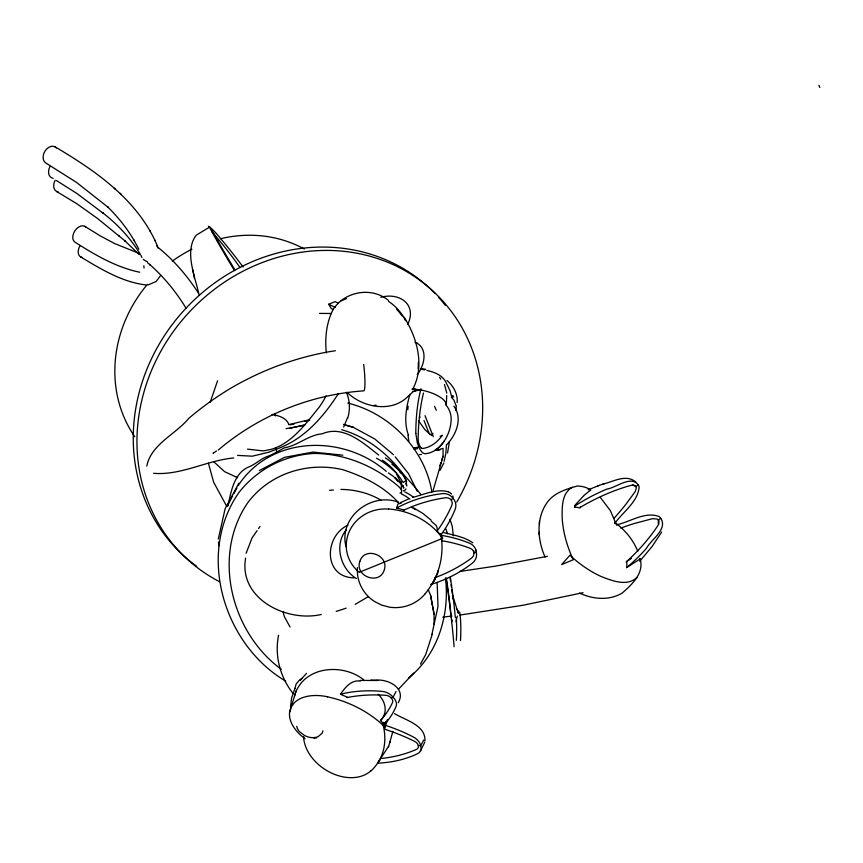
<?xml version="1.0" encoding="UTF-8"?>
<svg xmlns="http://www.w3.org/2000/svg" width="863" height="863" viewBox="0 0 863 863"><rect width="100%" height="100%" fill="white"/><g stroke="black" fill="none" stroke-linecap="round" stroke-linejoin="round"><path stroke-width="1.29" d="M434.057 624.143L434.067 614.132L432.287 604.38M658.318 523.744L658.361 519.958A4.703 3.894 -13.8 0 0 657.336 519.116L652.719 518.62L633.755 523.658A200.173 165.879 -13.8 0 0 620.831 528.113M545.103 557.12C537.584 540.357 535.945 519.062 546.57 503.323C553.42 492.935 565.945 489.235 577.282 486.031C581.953 486.096 586.646 487.282 590.562 489.86M539.213 534.823L539.278 532.072M539.418 524.607L539.483 521.274M453.302 535.772L452.277 526.344L449.936 519.289M446.7 395.524L446.322 405.265A20.475 11.37 2.2 0 0 441.996 398.479A40.011 22.211 2.2 0 0 412.072 389.03M290.507 706.937L291.597 697.962L294.973 688.415M418.167 368.965L418.382 362.266M580.216 506.948L580.141 507.929L574.79 506.937L574.834 505.362L584.294 495.179L590.756 489.979M457.131 402.59C458.026 394.154 453.377 385.783 446.991 380.529M407.8 409.806L408.145 406.246M424.92 741.134C426.074 725.157 405.33 720.195 394.531 713.647M245.61 558.124C238.458 598.76 286.57 622.503 321.284 614.488M392.881 731.349L388.555 746.873M449.483 441.435L447.541 452.989M455.912 410.561L456.257 406.236M446.451 444.682L445.804 453.496L444.121 461.306M278.587 635.222C274.358 655.6 280.151 677.595 293.301 693.679M146.796 466.117C151.025 444.229 175.782 434.262 188.835 418.307C201.866 407.217 215.793 397.228 230.443 388.404C262.686 369.483 298.415 356.311 335.416 350.723M228.015 505.858C230.863 492.352 233.819 473.949 247.8 467.358C255.664 464.542 261.284 458.005 269.385 455.75A35.815 10.432 -30 0 0 276.818 451.953A35.858 10.453 -30 0 0 284.229 447.875C297.929 445.632 308.328 434.963 322.266 433.798C343.42 424.661 363.194 443.053 378.728 455.06M431.932 634.283L437.994 606.527L437.131 582.363M218.296 539.041L225.103 508.803L238.846 483.172M424.639 742.428L420.432 751.08M213.388 452.536L213.161 453.388L216.473 450.971M409.968 394.294C406.106 407.498 403.539 422.126 408.523 435.351M443.107 456.3L433.14 490.432M294.855 688.555L296.225 683.82L299.817 679.742L302.039 678.491M432.244 634.251L425.729 654.467L420.486 664.111M305.027 738.685A39.364 24.617 21.6 0 1 289.612 712.169L291.144 707.142L294.294 702.806A40.432 25.275 21.6 0 1 327.487 696.786M294.466 696.204C302.374 666.441 341.931 662.439 363.657 679.753M289.612 712.169L296.16 690.659M387.39 719.613L385.06 727.272A77.756 48.619 21.6 0 0 327.487 696.819M388.501 746.366L377.552 763.172L379.796 760.13M441.705 460.303L443.053 455.912L443.053 448.307M389.817 742.741L390.303 741.241M407.757 324.294C417.314 304.499 399.44 292.061 380.853 297.314M210.151 402.363L217.584 380.756M322.956 730.832L322.126 733.237L318.048 736.689A14.229 10.28 24.2 0 1 308.307 737.024L304.952 735.772L299.439 731.641A13.01 9.407 24.2 0 1 296.71 726.344M439.774 465.826L440.907 462.644M246.128 553.248L252.082 537.897L257.109 530.648M343.625 427.088L347.455 417.854M443.873 462.913L440.076 470.292M574.607 507.358L575.362 505.664A178.015 131.176 -50.6 0 1 606.937 489.073C616.074 487.854 630.734 474.974 638.264 484.877A9.202 6.785 -50.6 0 1 639.127 487.11C637.919 502.05 622.687 512.072 614.618 523.636M452.697 396.549L451.802 397.821L453.97 400.141L456.02 405.61M398.231 702.806C406.851 688.016 387.347 678.286 374.79 680.303M409.806 394.898L412.978 391.737L415.459 390.723M396.063 691.5L393.064 697.175L391.263 698.005A6.063 4.196 27.8 0 0 385.783 695.319A149.019 103.053 27.8 0 0 347.088 697.552M639.71 559.634L640.087 558.944L626.862 567.455L626.829 561.392L631.425 558.415M227.088 506.301L232.622 495.998M233.841 493.701L236.915 487.983M238.145 485.686C270.809 435.394 343.129 434.013 386.279 471.371M423.722 740.033L420.669 745.718A11.715 8.047 28.3 0 1 417.649 753.647A129.579 89.029 28.3 0 1 377.465 763.194M385.599 721.953L383.992 724.909A129.579 89.029 28.3 0 1 413.301 736.948A11.715 8.047 28.3 0 1 420.669 745.718L418.296 745.524A6.063 4.164 28.3 0 0 414.423 741.263A149.019 102.384 28.3 0 0 385.988 729.688M385.427 722.428L383.819 724.316M412.848 388.997C424.855 366.268 417.368 337.908 404.175 317.304M661.662 532.018L652.191 546.376L639.699 561.295M432.104 584.046L437.617 573.539L438.177 570.648M579.483 593.064C592.838 599.332 609.041 600.875 622.158 593.118C631.964 584.424 644.726 573.01 639.947 558.393M435.114 579.116L433.399 581.942M386.02 721.49L384.024 724.909L383.258 722.342L382.244 722.504L380.432 720.594C388.339 712.741 385.556 701.101 378.134 694.327M243.096 267.023A130.205 26.073 53.8 0 0 217.39 234.725A23.172 4.639 53.8 0 0 210.41 227.627L208.522 226.214L209.234 227.357L196.235 235.178C183.722 251.521 195.664 277.649 199.159 295.459M386.753 721.684L384.52 725.071L385.416 726.096L384.402 726.247L385.081 729.397M160.194 276.095L156.16 281.478L148.005 284.984M417.293 374.564C424.628 365.524 428.598 347.573 414.941 342.233M258.544 528.577L259.979 526.506M451.381 397.304L452.816 395.567L453.658 397.012M300.011 680.508L306.57 673.323M413.701 673.097L398.577 689.127M346.214 529.914C333.798 544.758 340.507 569.224 356.548 578.62M432.374 434.272L431.338 435.459L433.01 433.442M237.303 477.012L237.616 477.671M446.721 444.682C456.171 435.038 463.021 418.113 453.873 406.16M408.814 677.811C437.994 654.111 449.914 614.553 445.448 577.994M408.814 395.524C392.773 413.194 363.075 408.005 347.228 392.46M637.228 577.164C627.379 587.013 612.158 580.788 601.101 576.473C589.58 571.263 579.17 563.819 569.958 555.222L561.63 564.596L573.237 559.774C567.218 546.635 563.054 532.514 562.18 518.048C562.018 507.304 561.608 493.151 572.417 487.217M388.436 300.4C371.5 286.343 344.369 291.381 332.935 309.839C326.279 323.064 324.79 338.339 326.354 352.913M218.253 450.055C258.738 415.481 310.475 394.531 363.571 390.874A21.618 2.643 84.3 0 0 363.668 364.488M451.079 499.806L453.032 498.35L452.881 496.009M638.264 484.877L635.923 486.603A4.822 3.56 -50.6 0 1 636.268 488.21L635.19 491.608L626.16 503.927A197.767 145.728 -50.6 0 1 614.143 518.178M385.405 457.94A35.038 15.135 54.7 0 1 406.279 480.346L403.161 482.546A35.038 15.135 54.7 0 0 382.298 460.141M626.516 567.757A179.428 148.695 -13.8 0 0 646.614 548.102C651.155 539.461 667.962 529.321 660.778 518.35L658.361 519.958A4.768 3.948 -13.8 0 1 658.987 521.058L658.739 524.197L655.707 528.825A201.618 167.077 -13.8 0 1 626.128 562.007M437.617 450.292L442.201 448.48M348.026 525.114C323.949 536.106 323.075 577.552 354.305 577.854M355.232 604.337L368.523 596.516M259.31 470.583L284.574 457.325L313.053 452.072L342.816 455.189M400.227 502.773L408.307 499.105M588.145 489.817L599.3 485.373M333.366 309.601L331.187 308.523L328.695 304.261L335.135 301.629L338.425 303.226M440.95 534.844L440.723 533.528L439.666 533.96L437.131 531.058L437.153 527.8L436.117 525.405L431.306 521.263M359.44 572.245L442.665 538.318A74.65 70.011 -8.6 0 0 388.577 508.965M341.133 300.788L346.538 298.598M616.969 524.769C630.26 521.77 645.157 511.23 658.911 516.495A9.04 7.497 -13.8 0 1 660.778 518.35M602.87 484.132C613.269 481.77 625.988 473.679 635.783 481.996M597.919 485.88L604.132 483.679M412.449 497.498C423.862 494.585 436.635 488.339 448.469 491.867M336.214 611.425L346.149 608.167M413.032 391.532L419.645 389.914M288.727 424.65L308.717 419.882M290.141 424.898L294.067 423.96M304.542 421.468L309.774 420.216M289.795 428.382L305.114 424.725M583.064 592.698L522.493 605.341L459.85 615.082M547.401 556.301L495.729 566.096L459.925 571.425M286.074 428.674L304.52 425.308M373.808 405.491L376.074 405.114M413.528 447.897L418.08 447.142L417.433 448.674L414.013 449.235M233.744 457.962C206.548 460.443 181.003 475.642 153.592 473.302M314.024 738.232L316.656 737.833M442.762 617.153L451.964 616.042M419.558 454.628L421.403 454.434M329.612 490.303L333.42 489.968M360.259 680.4L378.059 680.508M440.087 449.839L435.729 450.119A40.011 36.57 86.3 0 0 451.112 421.036A20.475 18.716 86.3 0 0 446.074 405.114M319.483 313.409L331.489 313.485M340.95 489.418C354.963 489.591 368.846 493 380.961 500.162M360.324 681.08C351.23 679.569 344.995 687.692 340.443 694.262L347.8 697.412M145.75 284.909C122.115 282.072 100.852 269.062 80.755 256.98M457.627 612.374L459.709 612.493A35.038 5.717 -86.6 0 1 460.508 640.583M370.971 680.066L374.553 680.292M237.616 455.405L252.309 456.182L268.037 452.406A35.254 9.59 -23 0 0 275.815 449.45A35.254 9.59 -23 0 0 283.571 446.247C306.484 436.031 323.808 415.988 337.239 395.373A254.52 69.256 -23 0 0 338.264 393.442M139.677 272.212C116.3 267.411 95.157 254.995 75.21 242.298A9.32 6.16 -57.2 0 1 75.221 230.356A9.32 6.16 -57.2 0 1 86.009 227.336M401.122 503.205L397.972 503.916L396.57 508.07L404.175 510.011M247.508 449.148L263.452 450.918L271.834 449.181A18.134 4.941 -23 0 0 275.664 447.8A18.134 4.941 -23 0 0 279.472 446.16C296.214 437.53 307.735 421.252 319.364 406.969A296.095 80.572 -23 0 0 326.074 395.804M420.669 368.512L425.772 369.342M459.386 612.439L456.398 608.566M443.55 532.59C453.431 535.082 464.348 536.786 472.805 542.784M398.447 502.255C371.263 491.791 338.372 517.304 345.998 546.592M271.985 414.488C278.522 415.675 286.084 417.498 288.868 424.337M422.104 369.364L424.51 369.925M426.915 370.486C434.013 371.953 442.061 375.027 445.675 381.726A12.47 3.042 53.5 0 0 447.487 385.329L450.173 391.079L451.716 396.904M347.8 403.075C389.537 413.226 425.092 449.267 431.899 492.083M343.474 424.369L353.452 427.25M346.192 425.362L353.582 427.498L374.758 438.965L393.517 454.736M341.716 429.72C367.746 437.11 389.979 455.308 405.405 477.261M138.123 252.978L114.542 243.528L100.011 235.739L84.757 226.3M416.818 343.075L417.39 343.312M237.314 477.573L224.574 471.651L213.916 461.856M328.695 304.261L335.286 307.433M413.604 507.908L422.848 513.42L431.187 520.206M55.016 146.807C96.473 171.284 139.288 201.057 157.961 247.347C173.884 260.205 187.347 275.977 198.468 293.107M56.58 191.478L76.634 203.592L97.627 218.555L125.556 241.36L124.736 240.658L139.202 254.617M632.752 484.79L635.923 486.603A4.844 3.571 -50.6 0 0 635.211 485.718L632.396 485.038L627.196 486.43A200.205 147.519 -50.6 0 0 580.562 507.174M448.933 492.093L450.497 493.107M411.824 507.53L413.701 508.62M56.451 180.54L76.721 193.366L103.301 213.323L102.341 212.546C117.454 224.132 130.734 238.22 140.496 254.628M388.469 301.295C395.632 306.106 401.813 312.859 405.545 320.669M414.639 509.17L415.437 509.709M388.393 472.881L393.679 476.624L398.059 481.608M285.718 681.166C223.485 644.391 196.149 553.69 238.932 492.503C257.034 469.418 284.089 455.351 313.345 453.463C345.038 453.355 374.93 466.214 398.814 486.656L401.435 489.645M281.327 669.3C231.133 632.719 211.467 555.341 247.886 502.568C269.688 473.399 308.188 461.295 343.194 469.806C363.69 476.559 383.873 486.441 398.512 502.654M421.284 448.016L422.514 448.512A191.467 68.544 75.5 0 0 442.309 435.308M614.639 522.352C624.78 529.655 633.205 539.677 637.789 551.371M396.527 308.976L402.266 315.955M209.882 227.206L209.785 227.12A23.355 0.885 57.6 0 0 210.583 229.224A129.838 4.908 57.6 0 0 234.499 270.669M147.476 262.665L150.464 265.114L149.633 264.402C164.002 277.077 176.279 292.072 186.203 308.447M114.261 188.263L115.146 189.019M118.501 235.491L119.418 236.268M120.237 193.334L120.917 193.927M450.95 493.474L451.532 494.014M395.254 477.444L401.241 484.262M212.082 231.985L215.577 235.998A86.861 17.389 53.8 0 1 239.925 267.444M600.292 497.347L610.346 510.648L616.592 525.06M395.189 456.84L408.566 473.711L417.163 491.133M440.669 535.287L442.568 537.757L441.5 538.188L441.78 540.734M439.547 377.293L440.864 379.202M138.77 249.191C131.036 233.388 120.237 219.202 107.681 206.915L108.36 207.498L76.462 182.363L46.009 163.107A9.31 6.721 -60.7 0 1 45.254 150.712A9.31 6.721 -60.7 0 1 56.386 147.918M211.004 228.792L214.898 235.459A86.559 3.269 57.6 0 0 234.973 269.914M418.533 420.723L424.779 429.494L428.706 433.075A11.942 9.342 33.4 0 0 431.586 434.952M156.753 245.718L158.08 248.015M290.054 626.98L284.315 616.581L283.021 611.511M226.645 506.193L213.679 482.244L208.393 463.204M154.79 239.957L155.405 241.111M149.838 230.561L150.27 231.37M133.797 239.741L134.218 240.55M396.419 473.787L403.808 488.167L403.15 485.589M399.256 470.615L400.432 472.978M405.739 483.604L406.915 485.966M818.868 85.286L819.85 87.454M428.231 589.558L430.615 595.438L434.067 614.132M274.38 413.604L275.308 415.912M276.818 451.953L275.664 447.8M425.017 415.664L433.323 436.678M423.992 420.464L429.375 434.057M445.955 529.095L447.487 533.69M452.536 595.071L458.35 613.453M444.477 384.564L446.786 393.086M406.279 480.346L406.635 481.888M404.704 475.977L405.534 479.72M406.085 482.223L406.646 484.715M192.783 269.655L194.455 278.555M430.615 595.438L432.244 604.337M408.825 441.317L407.994 435.276M143.808 265.793L144.078 268.026M476.149 550.13L476.365 552.439A11.197 10.777 -5.3 0 1 472.406 563.108A123.83 119.094 -5.3 0 1 430.691 584.488M473.711 550.465L473.927 552.773L476.365 552.439A11.197 10.777 -5.3 0 0 469.623 543.237A123.83 119.094 -5.3 0 0 440.443 535.243M419.86 416.71L419.936 417.53M218.501 541.878L218.781 545.729M401.263 481.597L401.543 494.046A107.864 30.561 63.8 0 1 409.979 499.192M415.826 433.463L417.271 442.719A11.899 4.261 75.5 0 0 418.911 446.948A11.909 4.261 75.5 0 0 420.788 450.626L422.859 452.999L424.844 453.755A166.732 59.687 75.5 0 0 444.251 440.961M446.322 577.897A107.864 17.282 80.8 0 1 451.144 617.282M450.119 578.07A127.487 14.725 82.6 0 1 450.508 580.67M451.079 584.575A127.487 14.725 82.6 0 1 451.446 587.185M451.824 589.807A127.487 14.725 82.6 0 1 452.363 593.755M452.719 596.387A127.487 14.725 82.6 0 1 453.064 599.019M450.281 576.905A110.798 17.724 80.7 0 1 455.286 617.358M446.182 579.181A125.232 14.412 82.7 0 1 454.1 646.721M456.225 617.746A35.038 5.717 -86.6 0 1 456.344 640.346M456.074 621.91A20.572 3.355 -86.6 0 1 457.314 616.139M451.91 621.662A20.572 3.355 -86.6 0 1 452.201 620.022M391.942 464.229A127.487 35.103 60.6 0 1 420.971 494.564M404.715 491.878A110.798 31.295 63.8 0 1 413.366 497.196M376.505 458.253A125.232 34.563 60.5 0 1 395.804 472.59M406.009 488.954A20.572 8.889 54.7 0 1 403.107 490.831M400.885 492.805A20.572 8.889 54.7 0 1 399.99 493.032M440.691 533.625A74.304 73.258 8.6 0 1 425.243 593.647M425.276 593.668A38.641 38.091 8.6 0 1 389.256 607.131L381.489 605.049L374.359 601.403A37.616 37.087 8.6 0 1 357.411 567.574M359.342 572.363A38.231 35.858 -8.6 0 1 349.461 531.079A38.231 35.858 -8.6 0 1 388.555 509.094M434.79 577.725A142.406 136.958 -5.3 0 0 471.694 557.973A5.793 5.566 -5.3 0 0 470.346 548.372A142.406 136.958 -5.3 0 0 441.964 540.756M396.473 508.113A123.83 119.008 -3.6 0 1 442.385 493.636A11.197 10.766 -3.6 0 1 453.043 498.339A11.197 10.766 -3.6 0 1 455.125 509.45A123.83 119.008 -3.6 0 1 440.68 535.233M403.42 510.357A142.406 136.861 -3.6 0 1 445.675 497.724A5.793 5.566 -3.6 0 1 451.834 505.362A142.406 136.861 -3.6 0 1 437.66 530.324M346.408 392.277A40.669 38.986 -5.2 0 1 347.638 418.339M418.296 745.524A6.063 4.164 28.3 0 1 416.527 749.332A149.019 102.384 28.3 0 1 381.975 758.404M391.263 698.005A6.063 4.196 27.8 0 1 392.449 702.687A149.019 103.053 27.8 0 1 380.529 720.486M382.676 723.172A78.123 56.699 32.9 0 1 370.95 770.918M370.831 770.821A40 29.04 32.9 0 1 329.72 772.18A40 29.04 32.9 0 1 303.582 736.419M341.079 694.089A129.579 89.612 27.8 0 1 382.223 691.382A11.715 8.101 27.8 0 1 393.064 697.175A11.715 8.101 27.8 0 1 396.009 706.624A129.579 89.612 27.8 0 1 384.078 724.844M53.204 178.296A9.31 6.721 -60.7 0 1 49.989 166.483M58.263 192.018A9.266 6.688 -60.7 0 1 55.189 180.184M82.341 257.476A9.277 6.268 -57.9 0 1 79.914 245.998M147.4 261.629A9.32 8.199 3.5 0 1 143.323 259.299M141.92 257.519A9.32 8.199 3.5 0 1 141.09 255.502M219.375 581.619A181.856 165.049 -47.7 0 1 162.611 348.123A181.856 165.049 -47.7 0 1 400.637 268.307A181.856 165.049 -47.7 0 1 456.764 502.018M134.822 436.786A129.321 117.368 -47.7 0 1 147.454 284.305M172.363 261.101A129.321 117.368 -47.7 0 1 191.877 249.202M220.421 238.749A129.321 117.368 -47.7 0 1 304.272 248.997M438.415 297.142A181.705 164.909 -47.7 0 1 445.362 305.383M196.635 566.29A181.705 164.909 -47.7 0 1 181.154 313.571A181.705 164.909 -47.7 0 1 434.704 293.193M438.21 449.04A40.011 39.288 -66.6 0 1 435.384 449.483M412.234 389.709A40.011 23.01 -15.9 0 1 414.833 388.544M415.793 433.431A166.483 59.601 75.5 0 1 421.004 388.706M442.331 435.362A11.942 9.342 33.4 0 1 440.098 436.182M434.531 406.29A25.782 9.234 75.5 0 1 435.394 408.361A25.771 9.223 75.5 0 1 436.311 410.292M423.506 393.032A191.165 68.436 75.5 0 0 418.134 438.684L418.393 441.511A6.332 2.265 75.5 0 0 421.284 448.016M359.849 561.371C354.499 576.236 379.332 585.664 384.197 570.13C389.558 555.265 364.715 545.837 359.849 561.371"/></g></svg>
